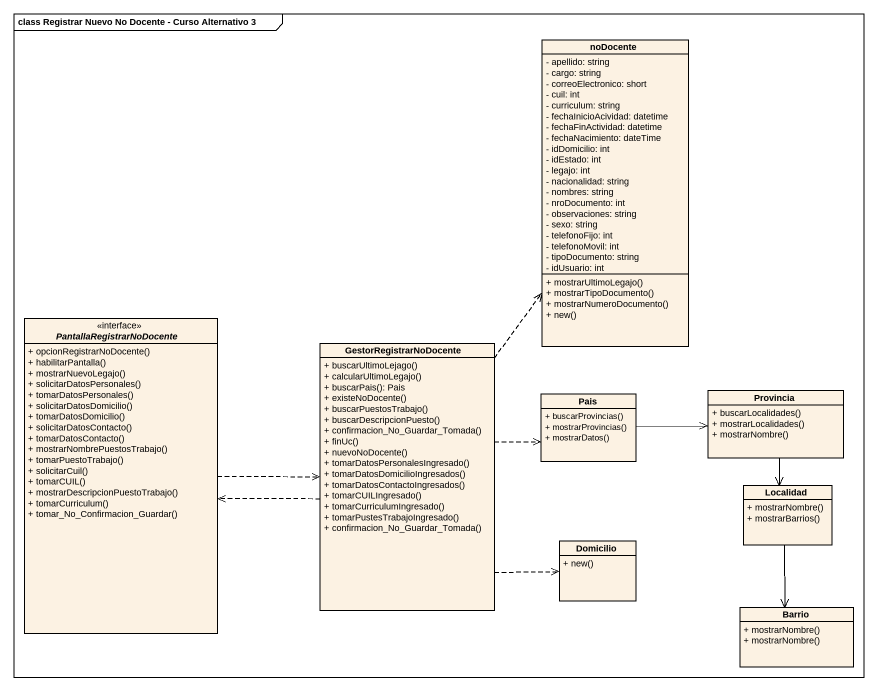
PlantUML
@startuml
mainframe class Registrar Nuevo No Docente - Curso Alternativo 3
hide circle
hide empty members
skinparam classAttributeIconSize 0
class noDocente {
  - apellido: string
  - cargo: string
  - correoElectronico: short
  - cuil: int
  - curriculum: string
  - fechaInicioAcividad: datetime
  - fechaFinActividad: datetime
  - fechaNacimiento: dateTime
  - idDomicilio: int
  - idEstado: int
  - legajo: int
  - nacionalidad: string
  - nombres: string
  - nroDocumento: int
  - observaciones: string
  - sexo: string
  - telefonoFijo: int
  - telefonoMovil: int
  - tipoDocumento: string
  - idUsuario: int
  + mostrarUltimoLegajo()
  + mostrarTipoDocumento()
  + mostrarNumeroDocumento()
  + new()
}
interface PantallaRegistrarNoDocente <<interface>> {
  + opcionRegistrarNoDocente()
  + habilitarPantalla()
  + mostrarNuevoLegajo()
  + solicitarDatosPersonales()
  + tomarDatosPersonales()
  + solicitarDatosDomicilio()
  + tomarDatosDomicilio()
  + solicitarDatosContacto()
  + tomarDatosContacto()
  + mostrarNombrePuestosTrabajo()
  + tomarPuestoTrabajo()
  + solicitarCuil()
  + tomarCUIL()
  + mostrarDescripcionPuestoTrabajo()
  + tomarCurriculum()
  + tomar_No_Confirmacion_Guardar()
}
class GestorRegistrarNoDocente {
  + buscarUltimoLejago()
  + calcularUltimoLegajo()
  + buscarPais(): Pais
  + existeNoDocente()
  + buscarPuestosTrabajo()
  + buscarDescripcionPuesto()
  + confirmacion_No_Guardar_Tomada()
  + finUc()
  + nuevoNoDocente()
  + tomarDatosPersonalesIngresado()
  + tomarDatosDomicilioIngresados()
  + tomarDatosContactoIngresados()
  + tomarCUILIngresado()
  + tomarCurriculumIngresado()
  + tomarPustesTrabajoIngresado()
  + confirmacion_No_Guardar_Tomada()
}
class Pais {
  + buscarProvincias()
  + mostrarProvincias()
  + mostrarDatos()
}
class Provincia {
  + buscarLocalidades()
  + mostrarLocalidades()
  + mostrarNombre()
}
class Localidad {
  + mostrarNombre()
  + mostrarBarrios()
}
class Domicilio {
  + new()
}
class Barrio {
  + mostrarNombre()
  + mostrarNombre()
}
PantallaRegistrarNoDocente .right.> GestorRegistrarNoDocente
GestorRegistrarNoDocente .up.> noDocente
GestorRegistrarNoDocente .left.> PantallaRegistrarNoDocente
GestorRegistrarNoDocente .right.> Pais
GestorRegistrarNoDocente .right.> Domicilio
Pais -right-> Provincia
Provincia --> Localidad
Localidad --> Barrio
@enduml
